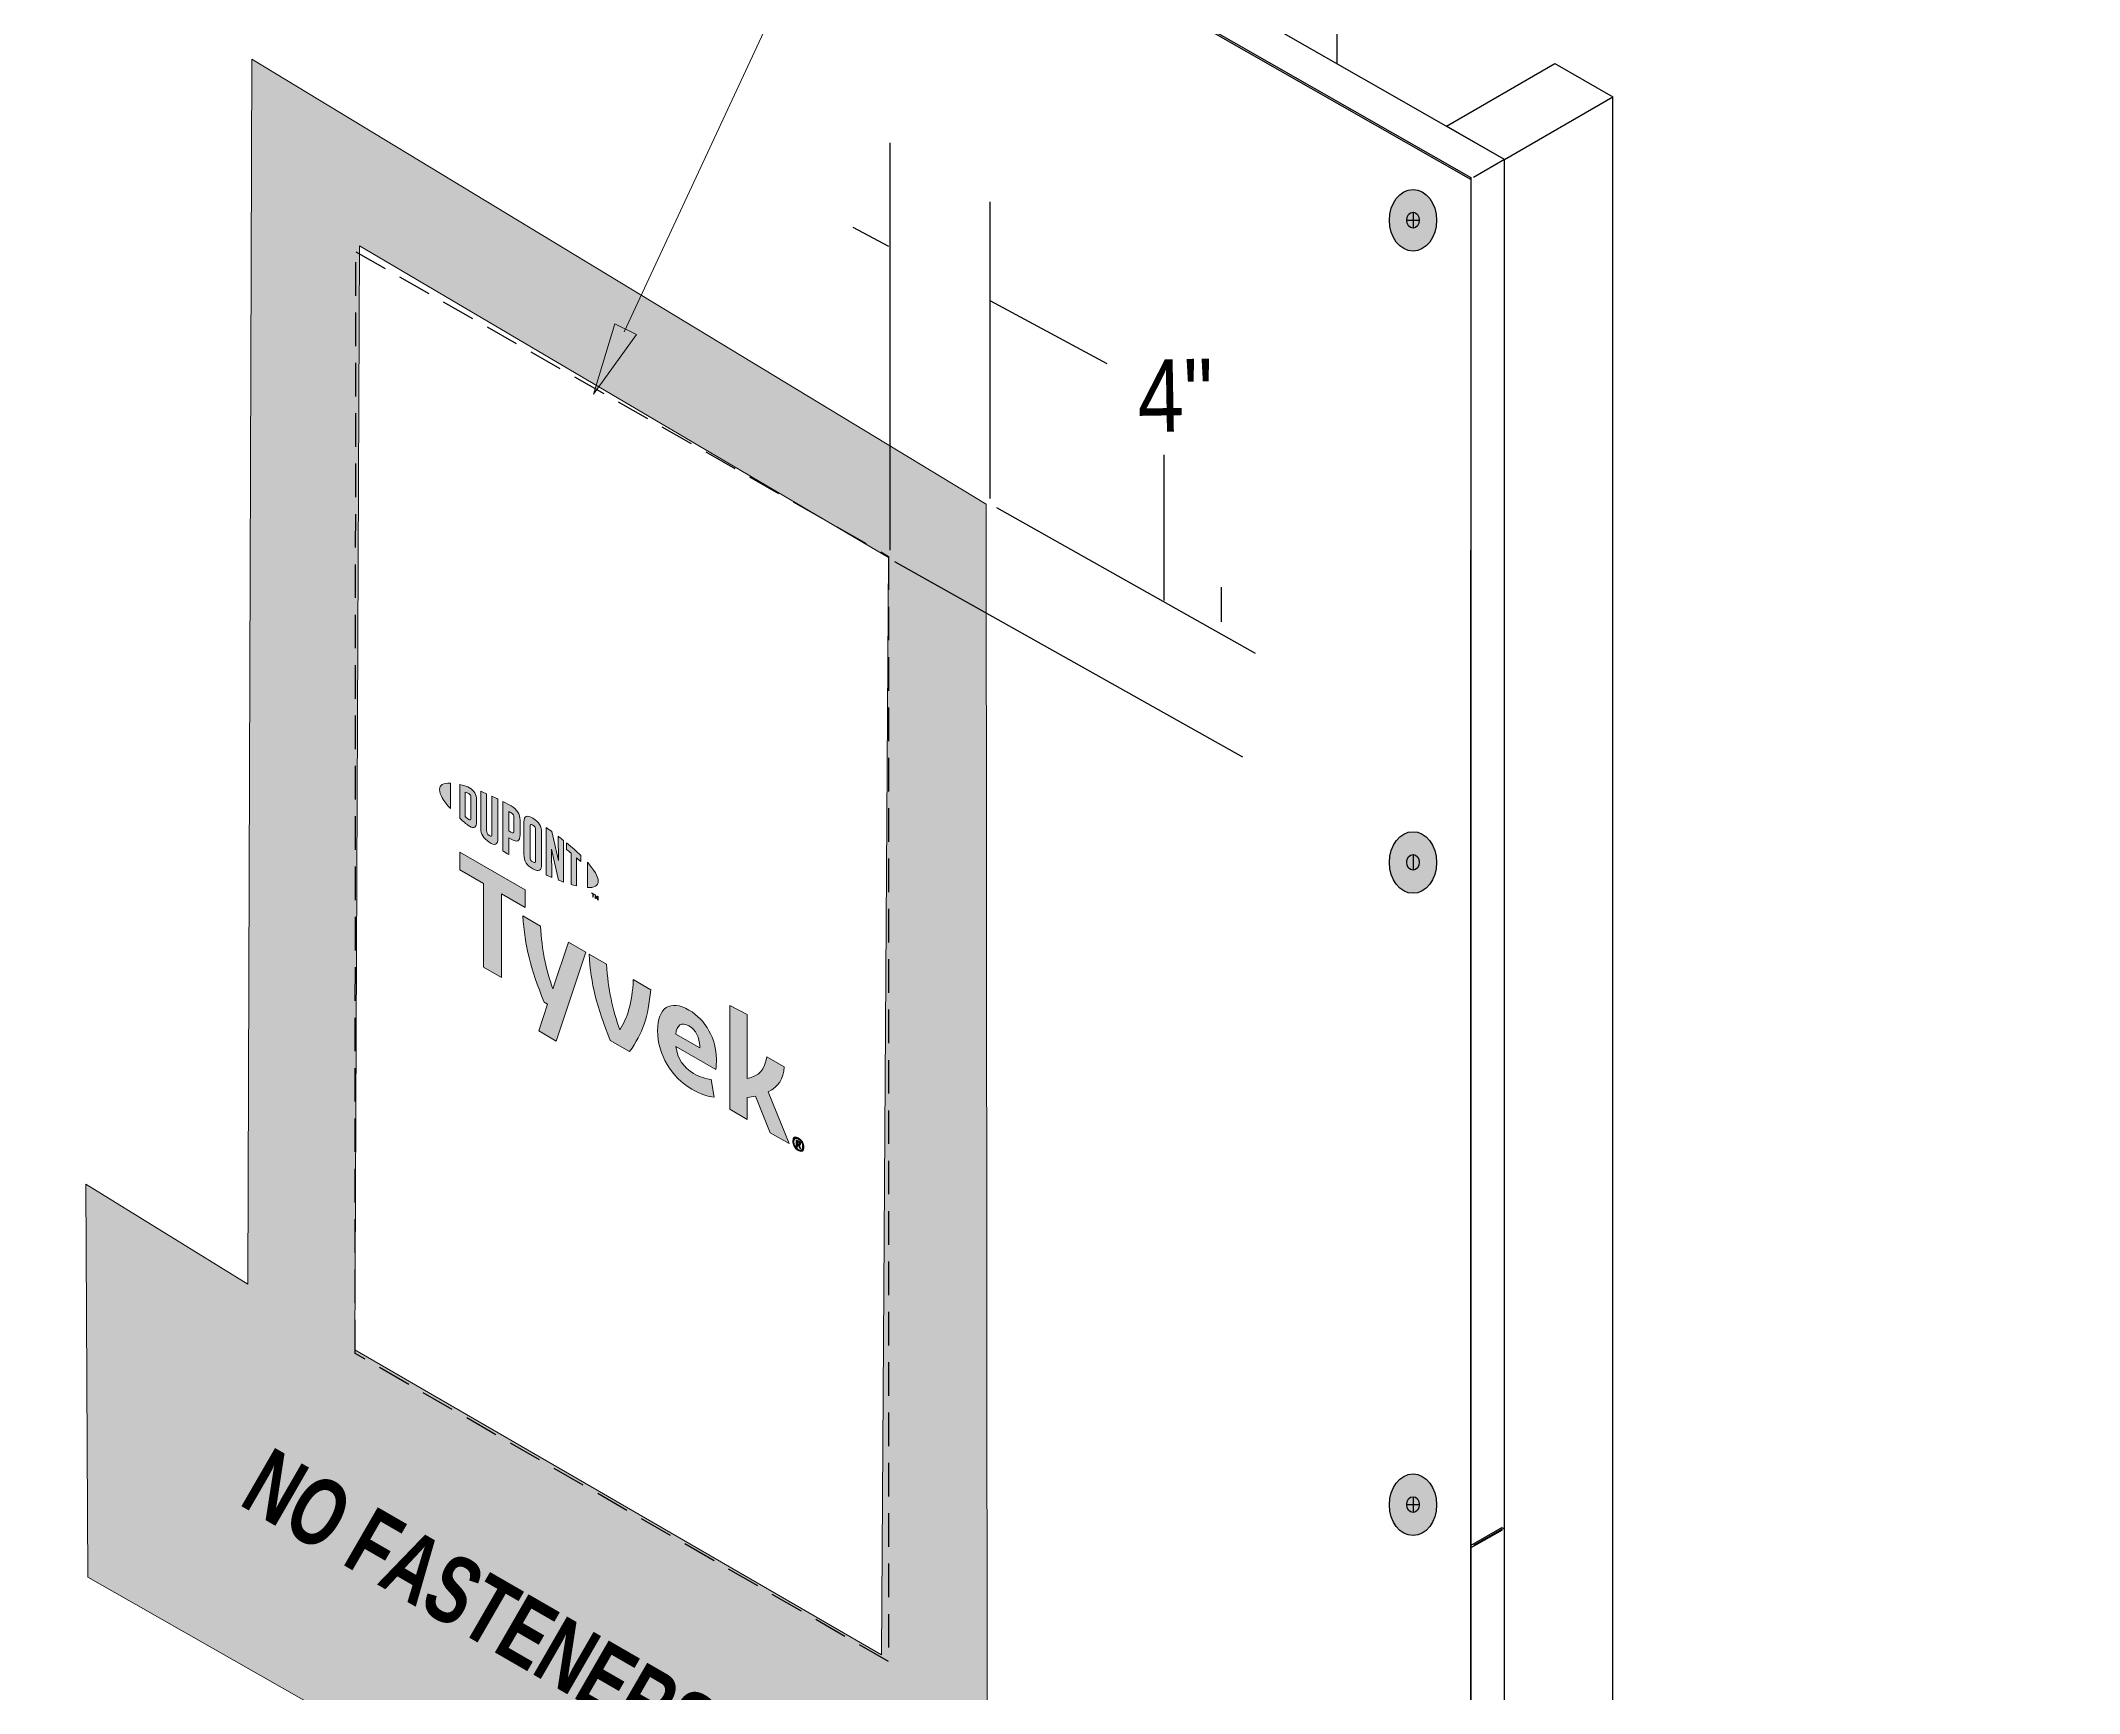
# Model space of a CAD drawing. Extents: x -1140 to 5605, y -816 to 2382.
# Drawn here: x 3065.5 to 3381.6, y 57.2 to 313.5 of the extents above; entities that cross this region are included whole.
import ezdxf

# ---------------------------------------------------------------- set-up
doc = ezdxf.new("R2010")
doc.units = 0
doc.header["$MEASUREMENT"] = 0
for name, pattern in [('AI-Linetype-29', [86.381111, 43.190556, -8.638111, 8.638111, -8.638111, 8.638111, -8.638111]), ('AI-Linetype-30', [86.381111, 43.190556, -8.638111, 8.638111, -8.638111, 8.638111, -8.638111]), ('AI-Linetype-31', [86.381111, 43.190556, -8.638111, 8.638111, -8.638111, 8.638111, -8.638111]), ('AI-Linetype-62', [7.8125, 5.208333, -2.604167])]:
    doc.linetypes.add(name, pattern=pattern)
for name, color, linetype, lineweight in [('.ATI-TEXT', 7, 'Continuous', 0), ('G-ANNO-TTLB', 7, 'Continuous', 0), ('TYVEK', 7, 'Continuous', 0), ('wall scratch', 7, 'Continuous', 0), ('X-REF - TRACED', 7, 'Continuous', 0)]:
    doc.layers.add(name, color=color, linetype=linetype, lineweight=lineweight)

# ---------------------------------------------------------------- blocks, each defined once
blk = doc.blocks.new('Block_299')
at = {"layer": 'TYVEK', "color": 18, "lineweight": 25, "true_color": 0x000000}
for points in [[(3178.76, 115.53)], [(3178.76, -55.91)]]:
    blk.add_lwpolyline(points, dxfattribs=at)
blk = doc.blocks.new('Block_316')
at = {"layer": 'TYVEK', "true_color": 0x003b71, "transparency": 33554687}
h = blk.add_hatch(color=156, dxfattribs=at)
h.dxf.hatch_style = 2
edge = h.paths.add_edge_path()
edge.add_ellipse((3278.31, 285.69), major_axis=(0, 4.78), ratio=0.766948, start_angle=0, end_angle=360)
at = {"layer": 'TYVEK', "color": 18, "lineweight": 25, "true_color": 0x000000}
for p, q in [((3277.34, 285.71), (3279.29, 285.71)), ((3278.31, 286.95), (3278.31, 284.48))]:
    blk.add_line(p, q, dxfattribs=at)
for centre, major_axis, ratio in [((3278.31, 285.69), (0, 4.78), 0.766948), ((3278.31, 285.71), (0, 1.23), 0.788846)]:
    blk.add_ellipse(centre, major_axis=major_axis, ratio=ratio, dxfattribs=at)
blk = doc.blocks.new('Block_318')
at = {"layer": 'TYVEK', "true_color": 0x003b71, "transparency": 33554687}
h = blk.add_hatch(color=156, dxfattribs=at)
h.dxf.hatch_style = 2
edge = h.paths.add_edge_path()
edge.add_ellipse((3278.31, 86.43), major_axis=(0, 4.78), ratio=0.766948, start_angle=0, end_angle=360)
at = {"layer": 'TYVEK', "color": 18, "lineweight": 25, "true_color": 0x000000}
for p, q in [((3277.34, 86.46), (3279.29, 86.46)), ((3278.31, 87.69), (3278.31, 85.22))]:
    blk.add_line(p, q, dxfattribs=at)
blk.add_lwpolyline([(3277.8, 90.85)], dxfattribs=at)
for centre, major_axis, ratio in [((3278.31, 86.43), (0, 4.78), 0.766948), ((3278.31, 86.46), (0, 1.23), 0.788846)]:
    blk.add_ellipse(centre, major_axis=major_axis, ratio=ratio, dxfattribs=at)
blk = doc.blocks.new('Block_319')
at = {"layer": 'TYVEK', "true_color": 0x003b71, "transparency": 33554687}
h = blk.add_hatch(color=156, dxfattribs=at)
h.dxf.hatch_style = 2
edge = h.paths.add_edge_path()
edge.add_ellipse((3278.31, 186.06), major_axis=(0, 4.78), ratio=0.766948, start_angle=0, end_angle=360)
at = {"layer": 'TYVEK', "color": 18, "lineweight": 25, "true_color": 0x000000}
blk.add_line((3278.31, 187.32), (3278.31, 184.85), dxfattribs=at)
for centre, major_axis, ratio in [((3278.31, 186.06), (0, 4.78), 0.766948), ((3278.31, 186.09), (0, 1.23), 0.788846)]:
    blk.add_ellipse(centre, major_axis=major_axis, ratio=ratio, dxfattribs=at)
blk = doc.blocks.new('Block_498')
at = {"layer": '.ATI-TEXT', "true_color": 0x000000, "transparency": 33554687}
h = blk.add_hatch(color=18, dxfattribs=at)
h.dxf.hatch_style = 2
h.paths.add_polyline_path([(3157.91, 267.97), (3151.24, 258.72), (3154.54, 269.63)])
at = {"layer": '.ATI-TEXT', "color": 18, "lineweight": 0, "true_color": 0x000000}
for p, q in [((3156.02, 268.36), (3218.72, 403.32)), ((3218.72, 403.32), (3249.69, 403.32))]:
    blk.add_line(p, q, dxfattribs=at)
at = {"layer": '.ATI-TEXT'}
blk.add_lwpolyline([(3157.91, 267.97), (3151.24, 258.72), (3154.54, 269.63), (3154.54, 269.63)], close=True, dxfattribs=at)
at = {"layer": '.ATI-TEXT', "insert": (3259.95, 397.59), "char_height": 0.2, "attachment_point": 7}
blk.add_mtext('\\C18;\\c0;\\FArial Narrow|b0|i0|c1;\\H11.249999;\\W1.000000;WINDOW OUTLINE', dxfattribs=at)
blk = doc.blocks.new('Block_595')
at = {"layer": 'X-REF - TRACED', "true_color": 0x848484, "transparency": 33554687}
h = blk.add_hatch(color=252, dxfattribs=at)
h.dxf.hatch_style = 2
edge = h.paths.add_edge_path()
edge.add_spline(control_points=[(3127.37, 197.37), (3127.37, 196.65), (3127.98, 195.62), (3129.05, 194.43), (3129.05, 194.43), (3129.05, 198.37), (3129.05, 198.37), (3127.98, 198.41), (3127.37, 198.09), (3127.37, 197.37)], knot_values=[0, 0, 0, 0, 1, 1, 1, 2, 2, 2, 3, 3, 3, 3], degree=3, periodic=0)
h = blk.add_hatch(color=252, dxfattribs=at)
h.dxf.hatch_style = 2
edge = h.paths.add_edge_path()
edge.add_spline(control_points=[(3132.25, 192.94), (3132.25, 192.64), (3132.1, 192.63), (3131.91, 192.74), (3131.76, 192.83), (3131.53, 193.02), (3131.34, 193.18), (3131.34, 193.18), (3131.34, 196.95), (3131.34, 196.95), (3131.53, 196.9), (3131.76, 196.83), (3131.91, 196.75), (3132.1, 196.64), (3132.25, 196.45), (3132.25, 196.14), (3132.25, 196.14), (3132.25, 192.94), (3132.25, 192.94)], knot_values=[0, 0, 0, 0, 1, 1, 1, 2, 2, 2, 3, 3, 3, 4, 4, 4, 5, 5, 5, 6, 6, 6, 6], degree=3, periodic=0)
edge = h.paths.add_edge_path()
edge.add_spline(control_points=[(3132.03, 197.66), (3131.73, 197.83), (3131.3, 197.98), (3130.52, 198.15), (3130.52, 198.15), (3130.52, 192.93), (3130.52, 192.93), (3131.21, 192.3), (3131.73, 191.86), (3132.03, 191.68), (3132.72, 191.29), (3133.1, 191.55), (3133.1, 192.32), (3133.1, 192.32), (3133.1, 195.79), (3133.1, 195.79), (3133.1, 196.56), (3132.72, 197.26), (3132.03, 197.66)], knot_values=[0, 0, 0, 0, 1, 1, 1, 2, 2, 2, 3, 3, 3, 4, 4, 4, 5, 5, 5, 6, 6, 6, 6], degree=3, periodic=0)
h = blk.add_hatch(color=252, dxfattribs=at)
h.dxf.hatch_style = 2
edge = h.paths.add_edge_path()
edge.add_spline(control_points=[(3135.5, 190.46), (3135.5, 190.16), (3135.41, 190.02), (3135.08, 190.25), (3134.75, 190.48), (3134.67, 190.69), (3134.67, 191.05), (3134.67, 191.05), (3134.67, 196.74), (3134.67, 196.74), (3134.45, 196.83), (3133.97, 197.03), (3133.77, 197.12), (3133.77, 197.12), (3133.77, 191.37), (3133.77, 191.37), (3133.77, 190.45), (3134.16, 189.87), (3135.08, 189.21), (3135.92, 188.62), (3136.43, 188.81), (3136.43, 189.83), (3136.43, 189.83), (3136.43, 195.9), (3136.43, 195.9), (3136.26, 195.99), (3135.68, 196.27), (3135.5, 196.35), (3135.5, 196.35), (3135.5, 190.46), (3135.5, 190.46)], knot_values=[0, 0, 0, 0, 1, 1, 1, 2, 2, 2, 3, 3, 3, 4, 4, 4, 5, 5, 5, 6, 6, 6, 7, 7, 7, 8, 8, 8, 9, 9, 9, 10, 10, 10, 10], degree=3, periodic=0)
h = blk.add_hatch(color=252, dxfattribs=at)
h.dxf.hatch_style = 2
edge = h.paths.add_edge_path()
edge.add_spline(control_points=[(3138.92, 190.98), (3138.92, 190.65), (3138.81, 190.54), (3138.43, 190.76), (3138.43, 190.76), (3138.1, 190.95), (3138.1, 190.95), (3138.1, 190.95), (3138.1, 193.97), (3138.1, 193.97), (3138.25, 193.9), (3138.33, 193.85), (3138.42, 193.8), (3138.83, 193.56), (3138.92, 193.34), (3138.92, 193), (3138.92, 193), (3138.92, 190.98), (3138.92, 190.98)], knot_values=[0, 0, 0, 0, 1, 1, 1, 2, 2, 2, 3, 3, 3, 4, 4, 4, 5, 5, 5, 6, 6, 6, 6], degree=3, periodic=0)
edge = h.paths.add_edge_path()
edge.add_spline(control_points=[(3138.47, 194.84), (3138.31, 194.93), (3137.71, 195.25), (3137.17, 195.53), (3137.17, 195.53), (3137.17, 187.88), (3137.17, 187.88), (3137.35, 187.76), (3137.84, 187.45), (3138.1, 187.29), (3138.1, 187.29), (3138.1, 189.89), (3138.1, 189.89), (3138.1, 189.89), (3138.47, 189.68), (3138.47, 189.68), (3139.45, 189.11), (3139.86, 189.38), (3139.86, 190.35), (3139.86, 190.35), (3139.86, 192.61), (3139.86, 192.61), (3139.86, 193.56), (3139.4, 194.3), (3138.47, 194.84)], knot_values=[0, 0, 0, 0, 1, 1, 1, 2, 2, 2, 3, 3, 3, 4, 4, 4, 5, 5, 5, 6, 6, 6, 7, 7, 7, 8, 8, 8, 8], degree=3, periodic=0)
h = blk.add_hatch(color=252, dxfattribs=at)
h.dxf.hatch_style = 2
edge = h.paths.add_edge_path()
edge.add_spline(control_points=[(3142.27, 186.37), (3142.27, 186.07), (3142.18, 185.97), (3141.85, 186.15), (3141.5, 186.33), (3141.41, 186.55), (3141.41, 186.87), (3141.41, 186.87), (3141.41, 191.64), (3141.41, 191.64), (3141.41, 191.95), (3141.5, 192.07), (3141.85, 191.86), (3142.18, 191.66), (3142.27, 191.45), (3142.27, 191.15), (3142.27, 191.15), (3142.27, 186.37), (3142.27, 186.37)], knot_values=[0, 0, 0, 0, 1, 1, 1, 2, 2, 2, 3, 3, 3, 4, 4, 4, 5, 5, 5, 6, 6, 6, 6], degree=3, periodic=0)
edge = h.paths.add_edge_path()
edge.add_spline(control_points=[(3141.85, 192.93), (3140.98, 193.48), (3140.46, 193.34), (3140.46, 192.34), (3140.46, 192.34), (3140.46, 187.33), (3140.46, 187.33), (3140.46, 186.26), (3140.93, 185.56), (3141.85, 185.07), (3142.74, 184.6), (3143.21, 184.72), (3143.21, 185.85), (3143.21, 185.85), (3143.21, 190.63), (3143.21, 190.63), (3143.21, 191.71), (3142.79, 192.34), (3141.85, 192.93)], knot_values=[0, 0, 0, 0, 1, 1, 1, 2, 2, 2, 3, 3, 3, 4, 4, 4, 5, 5, 5, 6, 6, 6, 6], degree=3, periodic=0)
h = blk.add_hatch(color=252, dxfattribs=at)
h.dxf.hatch_style = 2
edge = h.paths.add_edge_path()
edge.add_spline(control_points=[(3145.82, 186.38), (3145.82, 186.38), (3144.78, 190.87), (3144.78, 190.87), (3144.49, 191.08), (3144.15, 191.32), (3143.89, 191.5), (3143.89, 191.5), (3143.89, 184.15), (3143.89, 184.15), (3144.07, 184.07), (3144.55, 183.85), (3144.79, 183.75), (3144.79, 183.75), (3144.72, 188.12), (3144.72, 188.12), (3144.72, 188.12), (3145.82, 183.33), (3145.82, 183.33), (3146.05, 183.23), (3146.39, 183.1), (3146.62, 183.02), (3146.62, 183.02), (3146.62, 189.48), (3146.62, 189.48), (3146.38, 189.66), (3145.96, 189.99), (3145.75, 190.15), (3145.75, 190.15), (3145.82, 186.38), (3145.82, 186.38)], knot_values=[0, 0, 0, 0, 1, 1, 1, 2, 2, 2, 3, 3, 3, 4, 4, 4, 5, 5, 5, 6, 6, 6, 7, 7, 7, 8, 8, 8, 9, 9, 9, 10, 10, 10, 10], degree=3, periodic=0)
h = blk.add_hatch(color=252, dxfattribs=at)
h.dxf.hatch_style = 2
edge = h.paths.add_edge_path()
edge.add_spline(control_points=[(3147.08, 188.08), (3147.31, 187.9), (3147.54, 187.71), (3147.77, 187.53), (3147.77, 187.53), (3147.77, 182.65), (3147.77, 182.65), (3147.97, 182.58), (3148.35, 182.48), (3148.61, 182.42), (3148.61, 182.42), (3148.61, 186.81), (3148.61, 186.81), (3148.85, 186.6), (3149.08, 186.39), (3149.29, 186.2), (3149.29, 186.2), (3149.29, 187.15), (3149.29, 187.15), (3148.63, 187.79), (3147.91, 188.42), (3147.08, 189.1), (3147.08, 189.1), (3147.08, 188.08), (3147.08, 188.08)], knot_values=[0, 0, 0, 0, 1, 1, 1, 2, 2, 2, 3, 3, 3, 4, 4, 4, 5, 5, 5, 6, 6, 6, 7, 7, 7, 8, 8, 8, 8], degree=3, periodic=0)
h = blk.add_hatch(color=252, dxfattribs=at)
h.dxf.hatch_style = 2
edge = h.paths.add_edge_path()
edge.add_spline(control_points=[(3151.98, 183.17), (3151.98, 182.44), (3151.36, 182.12), (3150.3, 182.16), (3150.3, 182.16), (3150.3, 186.1), (3150.3, 186.1), (3151.36, 184.91), (3151.98, 183.88), (3151.98, 183.17)], knot_values=[0, 0, 0, 0, 1, 1, 1, 2, 2, 2, 3, 3, 3, 3], degree=3, periodic=0)
h = blk.add_hatch(color=252, dxfattribs=at)
h.dxf.hatch_style = 2
edge = h.paths.add_edge_path()
edge.add_spline(control_points=[(3151.48, 181.08), (3151.48, 181.08), (3151.58, 181.02), (3151.58, 181.02), (3151.58, 181.02), (3151.73, 180.67), (3151.73, 180.67), (3151.73, 180.67), (3151.88, 180.85), (3151.88, 180.85), (3151.88, 180.85), (3151.98, 180.79), (3151.98, 180.79), (3151.98, 180.79), (3151.98, 180.23), (3151.98, 180.23), (3151.98, 180.23), (3151.88, 180.28), (3151.88, 180.28), (3151.88, 180.28), (3151.88, 180.68), (3151.88, 180.68), (3151.88, 180.68), (3151.73, 180.5), (3151.73, 180.5), (3151.73, 180.5), (3151.72, 180.5), (3151.72, 180.5), (3151.72, 180.5), (3151.57, 180.86), (3151.57, 180.86), (3151.57, 180.86), (3151.57, 180.46), (3151.57, 180.46), (3151.57, 180.46), (3151.48, 180.51), (3151.48, 180.51), (3151.48, 180.51), (3151.48, 181.08), (3151.48, 181.08)], knot_values=[0, 0, 0, 0, 1, 1, 1, 2, 2, 2, 3, 3, 3, 4, 4, 4, 5, 5, 5, 6, 6, 6, 7, 7, 7, 8, 8, 8, 9, 9, 9, 10, 10, 10, 11, 11, 11, 12, 12, 12, 13, 13, 13, 13], degree=3, periodic=0)
edge = h.paths.add_edge_path()
edge.add_spline(control_points=[(3151.12, 181.19), (3151.12, 181.19), (3150.97, 181.27), (3150.97, 181.27), (3150.97, 181.27), (3150.97, 181.37), (3150.97, 181.37), (3150.97, 181.37), (3151.37, 181.14), (3151.37, 181.14), (3151.37, 181.14), (3151.37, 181.04), (3151.37, 181.04), (3151.37, 181.04), (3151.22, 181.13), (3151.22, 181.13), (3151.22, 181.13), (3151.22, 180.66), (3151.22, 180.66), (3151.22, 180.66), (3151.12, 180.72), (3151.12, 180.72), (3151.12, 180.72), (3151.12, 181.19), (3151.12, 181.19)], knot_values=[0, 0, 0, 0, 1, 1, 1, 2, 2, 2, 3, 3, 3, 4, 4, 4, 5, 5, 5, 6, 6, 6, 7, 7, 7, 8, 8, 8, 8], degree=3, periodic=0)
at = {"layer": 'X-REF - TRACED'}
for points, knots in [([(3127.37, 197.37), (3127.37, 196.65), (3127.98, 195.62), (3129.05, 194.43), (3129.05, 194.43), (3129.05, 198.37), (3129.05, 198.37), (3127.98, 198.41), (3127.37, 198.09), (3127.37, 197.37)], [0, 0, 0, 0, 1, 1, 1, 2, 2, 2, 3, 3, 3, 3]), ([(3132.03, 197.66), (3131.73, 197.83), (3131.3, 197.98), (3130.52, 198.15), (3130.52, 198.15), (3130.52, 192.93), (3130.52, 192.93), (3131.21, 192.3), (3131.73, 191.86), (3132.03, 191.68), (3132.72, 191.29), (3133.1, 191.55), (3133.1, 192.32), (3133.1, 192.32), (3133.1, 195.79), (3133.1, 195.79), (3133.1, 196.56), (3132.72, 197.26), (3132.03, 197.66)], [0, 0, 0, 0, 1, 1, 1, 2, 2, 2, 3, 3, 3, 4, 4, 4, 5, 5, 5, 6, 6, 6, 6]), ([(3132.25, 192.94), (3132.25, 192.64), (3132.1, 192.63), (3131.91, 192.74), (3131.76, 192.83), (3131.53, 193.02), (3131.34, 193.18), (3131.34, 193.18), (3131.34, 196.95), (3131.34, 196.95), (3131.53, 196.9), (3131.76, 196.83), (3131.91, 196.75), (3132.1, 196.64), (3132.25, 196.45), (3132.25, 196.14), (3132.25, 196.14), (3132.25, 192.94), (3132.25, 192.94)], [0, 0, 0, 0, 1, 1, 1, 2, 2, 2, 3, 3, 3, 4, 4, 4, 5, 5, 5, 6, 6, 6, 6]), ([(3135.5, 190.46), (3135.5, 190.16), (3135.41, 190.02), (3135.08, 190.25), (3134.75, 190.48), (3134.67, 190.69), (3134.67, 191.05), (3134.67, 191.05), (3134.67, 196.74), (3134.67, 196.74), (3134.45, 196.83), (3133.97, 197.03), (3133.77, 197.12), (3133.77, 197.12), (3133.77, 191.37), (3133.77, 191.37), (3133.77, 190.45), (3134.16, 189.87), (3135.08, 189.21), (3135.92, 188.62), (3136.43, 188.81), (3136.43, 189.83), (3136.43, 189.83), (3136.43, 195.9), (3136.43, 195.9), (3136.26, 195.99), (3135.68, 196.27), (3135.5, 196.35), (3135.5, 196.35), (3135.5, 190.46), (3135.5, 190.46)], [0, 0, 0, 0, 1, 1, 1, 2, 2, 2, 3, 3, 3, 4, 4, 4, 5, 5, 5, 6, 6, 6, 7, 7, 7, 8, 8, 8, 9, 9, 9, 10, 10, 10, 10]), ([(3138.47, 194.84), (3138.31, 194.93), (3137.71, 195.25), (3137.17, 195.53), (3137.17, 195.53), (3137.17, 187.88), (3137.17, 187.88), (3137.35, 187.76), (3137.84, 187.45), (3138.1, 187.29), (3138.1, 187.29), (3138.1, 189.89), (3138.1, 189.89), (3138.1, 189.89), (3138.47, 189.68), (3138.47, 189.68), (3139.45, 189.11), (3139.86, 189.38), (3139.86, 190.35), (3139.86, 190.35), (3139.86, 192.61), (3139.86, 192.61), (3139.86, 193.56), (3139.4, 194.3), (3138.47, 194.84)], [0, 0, 0, 0, 1, 1, 1, 2, 2, 2, 3, 3, 3, 4, 4, 4, 5, 5, 5, 6, 6, 6, 7, 7, 7, 8, 8, 8, 8]), ([(3138.92, 190.98), (3138.92, 190.65), (3138.81, 190.54), (3138.43, 190.76), (3138.43, 190.76), (3138.1, 190.95), (3138.1, 190.95), (3138.1, 190.95), (3138.1, 193.97), (3138.1, 193.97), (3138.25, 193.9), (3138.33, 193.85), (3138.42, 193.8), (3138.83, 193.56), (3138.92, 193.34), (3138.92, 193), (3138.92, 193), (3138.92, 190.98), (3138.92, 190.98)], [0, 0, 0, 0, 1, 1, 1, 2, 2, 2, 3, 3, 3, 4, 4, 4, 5, 5, 5, 6, 6, 6, 6]), ([(3141.85, 192.93), (3140.98, 193.48), (3140.46, 193.34), (3140.46, 192.34), (3140.46, 192.34), (3140.46, 187.33), (3140.46, 187.33), (3140.46, 186.26), (3140.93, 185.56), (3141.85, 185.07), (3142.74, 184.6), (3143.21, 184.72), (3143.21, 185.85), (3143.21, 185.85), (3143.21, 190.63), (3143.21, 190.63), (3143.21, 191.71), (3142.79, 192.34), (3141.85, 192.93)], [0, 0, 0, 0, 1, 1, 1, 2, 2, 2, 3, 3, 3, 4, 4, 4, 5, 5, 5, 6, 6, 6, 6]), ([(3142.27, 186.37), (3142.27, 186.07), (3142.18, 185.97), (3141.85, 186.15), (3141.5, 186.33), (3141.41, 186.55), (3141.41, 186.87), (3141.41, 186.87), (3141.41, 191.64), (3141.41, 191.64), (3141.41, 191.95), (3141.5, 192.07), (3141.85, 191.86), (3142.18, 191.66), (3142.27, 191.45), (3142.27, 191.15), (3142.27, 191.15), (3142.27, 186.37), (3142.27, 186.37)], [0, 0, 0, 0, 1, 1, 1, 2, 2, 2, 3, 3, 3, 4, 4, 4, 5, 5, 5, 6, 6, 6, 6]), ([(3145.82, 186.38), (3145.82, 186.38), (3144.78, 190.87), (3144.78, 190.87), (3144.49, 191.08), (3144.15, 191.32), (3143.89, 191.5), (3143.89, 191.5), (3143.89, 184.15), (3143.89, 184.15), (3144.07, 184.07), (3144.55, 183.85), (3144.79, 183.75), (3144.79, 183.75), (3144.72, 188.12), (3144.72, 188.12), (3144.72, 188.12), (3145.82, 183.33), (3145.82, 183.33), (3146.05, 183.23), (3146.39, 183.1), (3146.62, 183.02), (3146.62, 183.02), (3146.62, 189.48), (3146.62, 189.48), (3146.38, 189.66), (3145.96, 189.99), (3145.75, 190.15), (3145.75, 190.15), (3145.82, 186.38), (3145.82, 186.38)], [0, 0, 0, 0, 1, 1, 1, 2, 2, 2, 3, 3, 3, 4, 4, 4, 5, 5, 5, 6, 6, 6, 7, 7, 7, 8, 8, 8, 9, 9, 9, 10, 10, 10, 10]), ([(3147.08, 188.08), (3147.31, 187.9), (3147.54, 187.71), (3147.77, 187.53), (3147.77, 187.53), (3147.77, 182.65), (3147.77, 182.65), (3147.97, 182.58), (3148.35, 182.48), (3148.61, 182.42), (3148.61, 182.42), (3148.61, 186.81), (3148.61, 186.81), (3148.85, 186.6), (3149.08, 186.39), (3149.29, 186.2), (3149.29, 186.2), (3149.29, 187.15), (3149.29, 187.15), (3148.63, 187.79), (3147.91, 188.42), (3147.08, 189.1), (3147.08, 189.1), (3147.08, 188.08), (3147.08, 188.08)], [0, 0, 0, 0, 1, 1, 1, 2, 2, 2, 3, 3, 3, 4, 4, 4, 5, 5, 5, 6, 6, 6, 7, 7, 7, 8, 8, 8, 8]), ([(3151.98, 183.17), (3151.98, 182.44), (3151.36, 182.12), (3150.3, 182.16), (3150.3, 182.16), (3150.3, 186.1), (3150.3, 186.1), (3151.36, 184.91), (3151.98, 183.88), (3151.98, 183.17)], [0, 0, 0, 0, 1, 1, 1, 2, 2, 2, 3, 3, 3, 3]), ([(3151.12, 181.19), (3151.12, 181.19), (3150.97, 181.27), (3150.97, 181.27), (3150.97, 181.27), (3150.97, 181.37), (3150.97, 181.37), (3150.97, 181.37), (3151.37, 181.14), (3151.37, 181.14), (3151.37, 181.14), (3151.37, 181.04), (3151.37, 181.04), (3151.37, 181.04), (3151.22, 181.13), (3151.22, 181.13), (3151.22, 181.13), (3151.22, 180.66), (3151.22, 180.66), (3151.22, 180.66), (3151.12, 180.72), (3151.12, 180.72), (3151.12, 180.72), (3151.12, 181.19), (3151.12, 181.19)], [0, 0, 0, 0, 1, 1, 1, 2, 2, 2, 3, 3, 3, 4, 4, 4, 5, 5, 5, 6, 6, 6, 7, 7, 7, 8, 8, 8, 8]), ([(3151.48, 181.08), (3151.48, 181.08), (3151.58, 181.02), (3151.58, 181.02), (3151.58, 181.02), (3151.73, 180.67), (3151.73, 180.67), (3151.73, 180.67), (3151.88, 180.85), (3151.88, 180.85), (3151.88, 180.85), (3151.98, 180.79), (3151.98, 180.79), (3151.98, 180.79), (3151.98, 180.23), (3151.98, 180.23), (3151.98, 180.23), (3151.88, 180.28), (3151.88, 180.28), (3151.88, 180.28), (3151.88, 180.68), (3151.88, 180.68), (3151.88, 180.68), (3151.73, 180.5), (3151.73, 180.5), (3151.73, 180.5), (3151.72, 180.5), (3151.72, 180.5), (3151.72, 180.5), (3151.57, 180.86), (3151.57, 180.86), (3151.57, 180.86), (3151.57, 180.46), (3151.57, 180.46), (3151.57, 180.46), (3151.48, 180.51), (3151.48, 180.51), (3151.48, 180.51), (3151.48, 181.08), (3151.48, 181.08)], [0, 0, 0, 0, 1, 1, 1, 2, 2, 2, 3, 3, 3, 4, 4, 4, 5, 5, 5, 6, 6, 6, 7, 7, 7, 8, 8, 8, 9, 9, 9, 10, 10, 10, 11, 11, 11, 12, 12, 12, 13, 13, 13, 13])]:
    blk.add_open_spline(points, degree=3, knots=knots, dxfattribs=at)
blk = doc.blocks.new('Block_599')
at = {"layer": 'X-REF - TRACED', "true_color": 0x848484, "transparency": 33554687}
h = blk.add_hatch(color=252, dxfattribs=at)
h.dxf.hatch_style = 2
h.paths.add_polyline_path([(3140.63, 181.84), (3130.52, 187.67), (3130.52, 184.93), (3134.17, 182.82), (3134.17, 169.83), (3136.98, 168.21), (3136.98, 181.2), (3140.63, 179.1)])
h = blk.add_hatch(color=252, dxfattribs=at)
h.dxf.hatch_style = 2
edge = h.paths.add_edge_path()
edge.add_spline(control_points=[(3157.42, 167.9), (3157.24, 164.15), (3156.49, 161.97), (3155.34, 160.1), (3154.22, 163.29), (3153.49, 166.32), (3153.28, 170.28), (3153.28, 170.28), (3150.55, 171.86), (3150.55, 171.86), (3150.85, 167.17), (3151.73, 163.76), (3153.85, 158.47), (3153.85, 158.47), (3156.85, 156.73), (3156.85, 156.73), (3158.89, 159.63), (3159.73, 162.04), (3160.12, 166.33), (3160.12, 166.33), (3157.42, 167.9), (3157.42, 167.9)], knot_values=[0, 0, 0, 0, 1, 1, 1, 2, 2, 2, 3, 3, 3, 4, 4, 4, 5, 5, 5, 6, 6, 6, 7, 7, 7, 7], degree=3, periodic=0)
h = blk.add_hatch(color=252, dxfattribs=at)
h.dxf.hatch_style = 2
edge = h.paths.add_edge_path()
edge.add_spline(control_points=[(3163.99, 159.45), (3163.99, 159.45), (3167.71, 157.3), (3167.71, 157.3), (3167.71, 157.3), (3167.71, 157.57), (3167.71, 157.57), (3167.71, 158.83), (3167.12, 160.09), (3166.05, 160.71), (3164.91, 161.37), (3164.16, 160.87), (3163.99, 159.45)], knot_values=[0, 0, 0, 0, 1, 1, 1, 2, 2, 2, 3, 3, 3, 4, 4, 4, 4], degree=3, periodic=0)
edge = h.paths.add_edge_path()
edge.add_spline(control_points=[(3169.93, 149.68), (3169.07, 149.72), (3167.79, 150.15), (3166.5, 150.89), (3163.34, 152.72), (3161.18, 156.26), (3161.18, 159.99), (3161.18, 163.56), (3163.16, 164.85), (3166.05, 163.18), (3168.62, 161.7), (3170.3, 158.63), (3170.3, 155.62), (3170.3, 154.95), (3170.26, 154.39), (3170.22, 153.96), (3170.22, 153.96), (3164.03, 157.54), (3164.03, 157.54), (3164.28, 155.59), (3165.2, 154.25), (3166.77, 153.34), (3167.73, 152.79), (3168.65, 152.5), (3169.5, 152.42), (3169.5, 152.42), (3169.93, 149.68), (3169.93, 149.68)], knot_values=[0, 0, 0, 0, 1, 1, 1, 2, 2, 2, 3, 3, 3, 4, 4, 4, 5, 5, 5, 6, 6, 6, 7, 7, 7, 8, 8, 8, 9, 9, 9, 9], degree=3, periodic=0)
h = blk.add_hatch(color=252, dxfattribs=at)
h.dxf.hatch_style = 2
edge = h.paths.add_edge_path()
edge.add_spline(control_points=[(3178.32, 150.47), (3178.32, 150.47), (3181.58, 142.46), (3181.58, 142.46), (3181.58, 142.46), (3178.64, 144.15), (3178.64, 144.15), (3178.64, 144.15), (3176.38, 149.84), (3176.38, 149.84), (3175.97, 149.74), (3175.54, 149.65), (3175.07, 149.59), (3175.07, 149.59), (3175.07, 146.21), (3175.07, 146.21), (3175.07, 146.21), (3172.36, 147.78), (3172.36, 147.78), (3172.36, 147.78), (3172.36, 163.9), (3172.36, 163.9), (3172.36, 163.9), (3175.07, 162.49), (3175.07, 162.49), (3175.07, 162.49), (3175.07, 152.58), (3175.07, 152.58), (3176.91, 152.88), (3177.81, 153.94), (3178.13, 155.94), (3178.13, 155.94), (3180.81, 154.39), (3180.81, 154.39), (3180.76, 152.49), (3179.89, 151.25), (3178.32, 150.47)], knot_values=[0, 0, 0, 0, 1, 1, 1, 2, 2, 2, 3, 3, 3, 4, 4, 4, 5, 5, 5, 6, 6, 6, 7, 7, 7, 8, 8, 8, 9, 9, 9, 10, 10, 10, 11, 11, 11, 12, 12, 12, 12], degree=3, periodic=0)
at = {"layer": 'X-REF - TRACED'}
blk.add_lwpolyline([(3140.63, 181.84), (3130.52, 187.67), (3130.52, 184.93), (3134.17, 182.82), (3134.17, 169.83), (3136.98, 168.21), (3136.98, 181.2), (3140.63, 179.1)], close=True, dxfattribs=at)
for points, knots in [([(3157.42, 167.9), (3157.24, 164.15), (3156.49, 161.97), (3155.34, 160.1), (3154.22, 163.29), (3153.49, 166.32), (3153.28, 170.28), (3153.28, 170.28), (3150.55, 171.86), (3150.55, 171.86), (3150.85, 167.17), (3151.73, 163.76), (3153.85, 158.47), (3153.85, 158.47), (3156.85, 156.73), (3156.85, 156.73), (3158.89, 159.63), (3159.73, 162.04), (3160.12, 166.33), (3160.12, 166.33), (3157.42, 167.9), (3157.42, 167.9)], [0, 0, 0, 0, 1, 1, 1, 2, 2, 2, 3, 3, 3, 4, 4, 4, 5, 5, 5, 6, 6, 6, 7, 7, 7, 7]), ([(3169.93, 149.68), (3169.07, 149.72), (3167.79, 150.15), (3166.5, 150.89), (3163.34, 152.72), (3161.18, 156.26), (3161.18, 159.99), (3161.18, 163.56), (3163.16, 164.85), (3166.05, 163.18), (3168.62, 161.7), (3170.3, 158.63), (3170.3, 155.62), (3170.3, 154.95), (3170.26, 154.39), (3170.22, 153.96), (3170.22, 153.96), (3164.03, 157.54), (3164.03, 157.54), (3164.28, 155.59), (3165.2, 154.25), (3166.77, 153.34), (3167.73, 152.79), (3168.65, 152.5), (3169.5, 152.42), (3169.5, 152.42), (3169.93, 149.68), (3169.93, 149.68)], [0, 0, 0, 0, 1, 1, 1, 2, 2, 2, 3, 3, 3, 4, 4, 4, 5, 5, 5, 6, 6, 6, 7, 7, 7, 8, 8, 8, 9, 9, 9, 9]), ([(3163.99, 159.45), (3163.99, 159.45), (3167.71, 157.3), (3167.71, 157.3), (3167.71, 157.3), (3167.71, 157.57), (3167.71, 157.57), (3167.71, 158.83), (3167.12, 160.09), (3166.05, 160.71), (3164.91, 161.37), (3164.16, 160.87), (3163.99, 159.45)], [0, 0, 0, 0, 1, 1, 1, 2, 2, 2, 3, 3, 3, 4, 4, 4, 4]), ([(3178.32, 150.47), (3178.32, 150.47), (3181.58, 142.46), (3181.58, 142.46), (3181.58, 142.46), (3178.64, 144.15), (3178.64, 144.15), (3178.64, 144.15), (3176.38, 149.84), (3176.38, 149.84), (3175.97, 149.74), (3175.54, 149.65), (3175.07, 149.59), (3175.07, 149.59), (3175.07, 146.21), (3175.07, 146.21), (3175.07, 146.21), (3172.36, 147.78), (3172.36, 147.78), (3172.36, 147.78), (3172.36, 163.9), (3172.36, 163.9), (3172.36, 163.9), (3175.07, 162.49), (3175.07, 162.49), (3175.07, 162.49), (3175.07, 152.58), (3175.07, 152.58), (3176.91, 152.88), (3177.81, 153.94), (3178.13, 155.94), (3178.13, 155.94), (3180.81, 154.39), (3180.81, 154.39), (3180.76, 152.49), (3179.89, 151.25), (3178.32, 150.47)], [0, 0, 0, 0, 1, 1, 1, 2, 2, 2, 3, 3, 3, 4, 4, 4, 5, 5, 5, 6, 6, 6, 7, 7, 7, 8, 8, 8, 9, 9, 9, 10, 10, 10, 11, 11, 11, 12, 12, 12, 12])]:
    blk.add_open_spline(points, degree=3, knots=knots, dxfattribs=at)
blk = doc.blocks.new('Block_598')
at = {"layer": 'X-REF - TRACED', "true_color": 0x848484, "transparency": 33554687}
h = blk.add_hatch(color=252, dxfattribs=at)
h.dxf.hatch_style = 2
edge = h.paths.add_edge_path()
edge.add_spline(control_points=[(3147.36, 173.7), (3147.36, 173.7), (3144.94, 166.45), (3144.94, 166.45), (3143.9, 169.48), (3143.23, 172.41), (3143.02, 176.2), (3143.02, 176.2), (3140.3, 177.78), (3140.3, 177.78), (3140.59, 173.09), (3141.47, 169.68), (3143.59, 164.39), (3143.59, 164.39), (3144.14, 164.07), (3144.14, 164.07), (3144.14, 164.07), (3142.75, 159.93), (3142.75, 159.93), (3142.75, 159.93), (3145.46, 158.37), (3145.46, 158.37), (3145.46, 158.37), (3150.07, 172.14), (3150.07, 172.14), (3150.07, 172.14), (3147.36, 173.7), (3147.36, 173.7)], knot_values=[0, 0, 0, 0, 1, 1, 1, 2, 2, 2, 3, 3, 3, 4, 4, 4, 5, 5, 5, 6, 6, 6, 7, 7, 7, 8, 8, 8, 9, 9, 9, 9], degree=3, periodic=0)
at = {"layer": 'X-REF - TRACED'}
blk.add_open_spline([(3147.36, 173.7), (3147.36, 173.7), (3144.94, 166.45), (3144.94, 166.45), (3143.9, 169.48), (3143.23, 172.41), (3143.02, 176.2), (3143.02, 176.2), (3140.3, 177.78), (3140.3, 177.78), (3140.59, 173.09), (3141.47, 169.68), (3143.59, 164.39), (3143.59, 164.39), (3144.14, 164.07), (3144.14, 164.07), (3144.14, 164.07), (3142.75, 159.93), (3142.75, 159.93), (3142.75, 159.93), (3145.46, 158.37), (3145.46, 158.37), (3145.46, 158.37), (3150.07, 172.14), (3150.07, 172.14), (3150.07, 172.14), (3147.36, 173.7), (3147.36, 173.7)], degree=3, knots=[0, 0, 0, 0, 1, 1, 1, 2, 2, 2, 3, 3, 3, 4, 4, 4, 5, 5, 5, 6, 6, 6, 7, 7, 7, 8, 8, 8, 9, 9, 9, 9], dxfattribs=at)
blk.add_blockref('Block_599', (0, 0), dxfattribs=at)
blk = doc.blocks.new('Block_600')
at = {"layer": 'X-REF - TRACED', "true_color": 0x848484, "transparency": 33554687}
h = blk.add_hatch(color=252, dxfattribs=at)
h.dxf.hatch_style = 2
edge = h.paths.add_edge_path()
edge.add_spline(control_points=[(3182.88, 142.77), (3182.88, 142.77), (3182.88, 142.47), (3182.88, 142.47), (3182.88, 142.47), (3182.99, 142.41), (3182.99, 142.41), (3183.1, 142.34), (3183.16, 142.34), (3183.16, 142.46), (3183.16, 142.57), (3183.1, 142.64), (3182.99, 142.7), (3182.99, 142.7), (3182.88, 142.77), (3182.88, 142.77)], knot_values=[0, 0, 0, 0, 1, 1, 1, 2, 2, 2, 3, 3, 3, 4, 4, 4, 5, 5, 5, 5], degree=3, periodic=0)
edge = h.paths.add_edge_path()
edge.add_spline(control_points=[(3182.69, 143.06), (3182.69, 143.06), (3182.99, 142.89), (3182.99, 142.89), (3183.23, 142.75), (3183.34, 142.56), (3183.34, 142.35), (3183.34, 142.21), (3183.28, 142.14), (3183.17, 142.15), (3183.23, 141.99), (3183.31, 141.82), (3183.4, 141.63), (3183.4, 141.63), (3183.18, 141.76), (3183.18, 141.76), (3183.09, 141.93), (3183.03, 142.08), (3182.98, 142.23), (3182.98, 142.23), (3182.88, 142.29), (3182.88, 142.29), (3182.88, 142.29), (3182.88, 141.93), (3182.88, 141.93), (3182.88, 141.93), (3182.69, 142.05), (3182.69, 142.05), (3182.69, 142.05), (3182.69, 143.06), (3182.69, 143.06)], knot_values=[0, 0, 0, 0, 1, 1, 1, 2, 2, 2, 3, 3, 3, 4, 4, 4, 5, 5, 5, 6, 6, 6, 7, 7, 7, 8, 8, 8, 9, 9, 9, 10, 10, 10, 10], degree=3, periodic=0)
edge = h.paths.add_edge_path()
edge.add_spline(control_points=[(3183, 143.14), (3182.57, 143.39), (3182.33, 143.25), (3182.33, 142.74), (3182.33, 142.23), (3182.57, 141.81), (3183, 141.56), (3183.43, 141.32), (3183.67, 141.46), (3183.67, 141.97), (3183.67, 142.47), (3183.43, 142.9), (3183, 143.14)], knot_values=[0, 0, 0, 0, 1, 1, 1, 2, 2, 2, 3, 3, 3, 4, 4, 4, 4], degree=3, periodic=0)
edge = h.paths.add_edge_path()
edge.add_spline(control_points=[(3183, 143.35), (3183.53, 143.04), (3183.87, 142.46), (3183.87, 141.85), (3183.87, 141.24), (3183.52, 141.06), (3183, 141.37), (3182.47, 141.67), (3182.13, 142.25), (3182.13, 142.86), (3182.13, 143.46), (3182.47, 143.65), (3183, 143.35)], knot_values=[0, 0, 0, 0, 1, 1, 1, 2, 2, 2, 3, 3, 3, 4, 4, 4, 4], degree=3, periodic=0)
at = {"layer": 'X-REF - TRACED'}
for points, knots in [([(3183, 143.35), (3183.53, 143.04), (3183.87, 142.46), (3183.87, 141.85), (3183.87, 141.24), (3183.52, 141.06), (3183, 141.37), (3182.47, 141.67), (3182.13, 142.25), (3182.13, 142.86), (3182.13, 143.46), (3182.47, 143.65), (3183, 143.35)], [0, 0, 0, 0, 1, 1, 1, 2, 2, 2, 3, 3, 3, 4, 4, 4, 4]), ([(3183, 143.14), (3182.57, 143.39), (3182.33, 143.25), (3182.33, 142.74), (3182.33, 142.23), (3182.57, 141.81), (3183, 141.56), (3183.43, 141.32), (3183.67, 141.46), (3183.67, 141.97), (3183.67, 142.47), (3183.43, 142.9), (3183, 143.14)], [0, 0, 0, 0, 1, 1, 1, 2, 2, 2, 3, 3, 3, 4, 4, 4, 4]), ([(3182.69, 143.06), (3182.69, 143.06), (3182.99, 142.89), (3182.99, 142.89), (3183.23, 142.75), (3183.34, 142.56), (3183.34, 142.35), (3183.34, 142.21), (3183.28, 142.14), (3183.17, 142.15), (3183.23, 141.99), (3183.31, 141.82), (3183.4, 141.63), (3183.4, 141.63), (3183.18, 141.76), (3183.18, 141.76), (3183.09, 141.93), (3183.03, 142.08), (3182.98, 142.23), (3182.98, 142.23), (3182.88, 142.29), (3182.88, 142.29), (3182.88, 142.29), (3182.88, 141.93), (3182.88, 141.93), (3182.88, 141.93), (3182.69, 142.05), (3182.69, 142.05), (3182.69, 142.05), (3182.69, 143.06), (3182.69, 143.06)], [0, 0, 0, 0, 1, 1, 1, 2, 2, 2, 3, 3, 3, 4, 4, 4, 5, 5, 5, 6, 6, 6, 7, 7, 7, 8, 8, 8, 9, 9, 9, 10, 10, 10, 10]), ([(3182.88, 142.77), (3182.88, 142.77), (3182.88, 142.47), (3182.88, 142.47), (3182.88, 142.47), (3182.99, 142.41), (3182.99, 142.41), (3183.1, 142.34), (3183.16, 142.34), (3183.16, 142.46), (3183.16, 142.57), (3183.1, 142.64), (3182.99, 142.7), (3182.99, 142.7), (3182.88, 142.77), (3182.88, 142.77)], [0, 0, 0, 0, 1, 1, 1, 2, 2, 2, 3, 3, 3, 4, 4, 4, 5, 5, 5, 5])]:
    blk.add_open_spline(points, degree=3, knots=knots, dxfattribs=at)
blk = doc.blocks.new('Block_597')
at = {"layer": 'X-REF - TRACED'}
for name in ['Block_598', 'Block_600']:
    blk.add_blockref(name, (0, 0), dxfattribs=at)
blk = doc.blocks.new('Block_596')
at = {"layer": 'X-REF - TRACED'}
blk.add_blockref('Block_597', (0, 0), dxfattribs=at)
blk = doc.blocks.new('Block_594')
at = {"layer": 'X-REF - TRACED'}
for name in ['Block_595', 'Block_596']:
    blk.add_blockref(name, (0, 0), dxfattribs=at)

msp = doc.modelspace()

# ---------------------------------------------------------------- hatches: boundary and pattern name
at = {"layer": 'G-ANNO-TTLB', "true_color": 0xff00ff, "transparency": 33554687}
h = msp.add_hatch(color=6, dxfattribs=at)
edge = h.paths.add_edge_path()
edge.add_spline(control_points=[(5285.56, -733.23), (5285.56, -733.23), (2356.04, -733.23), (2356.04, -733.23), (2356.04, -733.23), (2356.04, 1723.77), (2356.04, 1723.77), (2356.04, 1723.77), (5285.56, 1723.77), (5285.56, 1723.77), (5285.56, 1723.77), (5285.56, -733.23), (5285.56, -733.23)], knot_values=[0, 0, 0, 0, 1, 1, 1, 2, 2, 2, 3, 3, 3, 4, 4, 4, 4], degree=3, periodic=0)
edge = h.paths.add_edge_path()
edge.add_spline(control_points=[(2365.04, 1714.77), (2365.04, 1714.77), (2365.04, -724.23), (2365.04, -724.23), (2365.04, -724.23), (5276.56, -724.23), (5276.56, -724.23), (5276.56, -724.23), (5276.56, 1714.77), (5276.56, 1714.77), (5276.56, 1714.77), (2365.04, 1714.77), (2365.04, 1714.77)], knot_values=[0, 0, 0, 0, 1, 1, 1, 2, 2, 2, 3, 3, 3, 4, 4, 4, 4], degree=3, periodic=0)
edge.add_line((2365.04, 1714.77), (2365.04, 1714.77))
at = {"layer": 'wall scratch', "true_color": 0x000000, "transparency": 33554687}
h = msp.add_hatch(color=18, dxfattribs=at)
h.dxf.hatch_style = 2
edge = h.paths.add_edge_path()
edge.add_spline(control_points=[(3114.98, 281.71), (3114.98, 281.71), (3197.01, 233.39), (3197.01, 233.39), (3197.01, 233.39), (3195.88, 63.17), (3195.88, 63.17), (3195.88, 63.17), (3114.24, 110.48), (3114.24, 110.48), (3114.24, 110.48), (3114.98, 281.71), (3114.98, 281.71)], knot_values=[0, 0, 0, 0, 1, 1, 1, 2, 2, 2, 3, 3, 3, 4, 4, 4, 4], degree=3, periodic=0)
edge = h.paths.add_edge_path()
edge.add_spline(control_points=[(3212.26, 54.63), (3212.26, 54.63), (3212.11, 241.67), (3212.11, 241.67), (3212.11, 241.67), (3098.29, 310.7), (3098.29, 310.7), (3098.29, 310.7), (3097.63, 120.65), (3097.63, 120.65), (3097.63, 120.65), (3072.53, 136.16), (3072.53, 136.16), (3072.53, 136.16), (3072.85, 75.22), (3072.85, 75.22), (3072.85, 75.22), (3236.47, -18.01), (3236.47, -18.01), (3236.47, -18.01), (3236.81, 40.63), (3236.81, 40.63), (3236.81, 40.63), (3212.26, 54.63), (3212.26, 54.63)], knot_values=[0, 0, 0, 0, 1, 1, 1, 2, 2, 2, 3, 3, 3, 4, 4, 4, 5, 5, 5, 6, 6, 6, 7, 7, 7, 8, 8, 8, 8], degree=3, periodic=0)

# ---------------------------------------------------------------- linework, layer by layer
at = {"layer": 'G-ANNO-TTLB'}
for points in [[(5285.56, -733.23), (5285.56, -733.23), (2356.04, -733.23), (2356.04, -733.23), (2356.04, -733.23), (2356.04, 1723.77), (2356.04, 1723.77), (2356.04, 1723.77), (5285.56, 1723.77), (5285.56, 1723.77), (5285.56, 1723.77), (5285.56, -733.23), (5285.56, -733.23)], [(2365.04, 1714.77), (2365.04, 1714.77), (2365.04, -724.23), (2365.04, -724.23), (2365.04, -724.23), (5276.56, -724.23), (5276.56, -724.23), (5276.56, -724.23), (5276.56, 1714.77), (5276.56, 1714.77), (5276.56, 1714.77), (2365.04, 1714.77), (2365.04, 1714.77)]]:
    msp.add_open_spline(points, degree=3, knots=[0, 0, 0, 0, 1, 1, 1, 2, 2, 2, 3, 3, 3, 4, 4, 4, 4], dxfattribs=at)
at = {"layer": 'TYVEK', "color": 18, "lineweight": 25, "true_color": 0x000000}
for p, q in [((3018.51, 445.78), (3287.3, 292.3)), ((3287.3, 292.3), (3287.3, -132.07))]:
    msp.add_line(p, q, dxfattribs=at)
at = {"layer": 'TYVEK', "color": 1, "lineweight": 25, "true_color": 0xff0000}
for p, q in [((3197.19, 297.72), (3197.19, 234.51)), ((3212.69, 288.55), (3212.69, 242.53)), ((3191.47, 284.63), (3197.01, 281.65)), ((3212.69, 273.23), (3230.84, 263.48)), ((3239.66, 249.3), (3239.66, 226.68)), ((3213.74, 241.11), (3253.85, 218.56)), ((3197.91, 232.77), (3251.85, 202.44)), ((3248.55, 228.75), (3248.55, 223.38))]:
    msp.add_line(p, q, dxfattribs=at)
at = {"layer": 'TYVEK', "color": 2, "lineweight": 25, "true_color": 0xffff00}
for p, q in [((3287.3, -132.07), (3287.3, 234.53)), ((3292.11, 82.9), (3287.3, 80.12))]:
    msp.add_line(p, q, dxfattribs=at)
at = {"layer": 'TYVEK', "color": 18, "linetype": 'AI-Linetype-62', "lineweight": 25, "true_color": 0x000000}
msp.add_lwpolyline([(3114.28, 109.91), (3114.4, 280.81), (3197, 233.55), (3197, 62.11)], close=True, dxfattribs=at)
at = {"layer": 'wall scratch', "color": 2, "lineweight": 25, "true_color": 0xffff00}
for p, q in [((3292.51, 295.13), (3023.64, 448.66)), ((3287.3, 291.99), (3018.43, 445.52)), ((3292.51, 295.13), (3287.7, 292.34)), ((3292.51, -129.36), (3292.51, 295.13)), ((3287.3, 291.99), (3287.3, -132.5)), ((3287.3, -132.5), (3287.3, 234.2)), ((3292.11, 82.52), (3287.3, 79.74)), ((3292.51, 82.88), (3287.7, 80.1))]:
    msp.add_line(p, q, dxfattribs=at)
at = {"layer": 'wall scratch', "color": 33, "lineweight": 25, "true_color": 0xcc9966}
for p, q in [((3266.54, 309.95), (3266.54, 329.38)), ((3292.51, 295.13), (3309.31, 304.85)), ((3309.31, -119.64), (3309.31, 304.85))]:
    msp.add_line(p, q, dxfattribs=at)
msp.add_lwpolyline([(3292.51, 295.13), (3283.51, 300.29), (3300.31, 310.01), (3309.31, 304.85)], dxfattribs=at)
at = {"layer": 'wall scratch', "color": 252, "linetype": 'AI-Linetype-29', "lineweight": 25, "true_color": 0x848484}
msp.add_lwpolyline([(3114.4, 281.33)], dxfattribs=at)
at = {"layer": 'wall scratch', "color": 252, "linetype": 'AI-Linetype-30', "lineweight": 25, "true_color": 0x848484}
msp.add_lwpolyline([(3190.45, 233.55)], dxfattribs=at)
at = {"layer": 'wall scratch', "color": 252, "linetype": 'AI-Linetype-31', "lineweight": 25, "true_color": 0x848484}
msp.add_lwpolyline([(3196.98, 62.11)], dxfattribs=at)
at = {"layer": 'wall scratch'}
for points, knots in [([(3212.26, 54.63), (3212.26, 54.63), (3212.11, 241.67), (3212.11, 241.67), (3212.11, 241.67), (3098.29, 310.7), (3098.29, 310.7), (3098.29, 310.7), (3097.63, 120.65), (3097.63, 120.65), (3097.63, 120.65), (3072.53, 136.16), (3072.53, 136.16), (3072.53, 136.16), (3072.85, 75.22), (3072.85, 75.22), (3072.85, 75.22), (3236.47, -18.01), (3236.47, -18.01), (3236.47, -18.01), (3236.81, 40.63), (3236.81, 40.63), (3236.81, 40.63), (3212.26, 54.63), (3212.26, 54.63)], [0, 0, 0, 0, 1, 1, 1, 2, 2, 2, 3, 3, 3, 4, 4, 4, 5, 5, 5, 6, 6, 6, 7, 7, 7, 8, 8, 8, 8]), ([(3114.98, 281.71), (3114.98, 281.71), (3197.01, 233.39), (3197.01, 233.39), (3197.01, 233.39), (3195.88, 63.17), (3195.88, 63.17), (3195.88, 63.17), (3114.24, 110.48), (3114.24, 110.48), (3114.24, 110.48), (3114.98, 281.71), (3114.98, 281.71)], [0, 0, 0, 0, 1, 1, 1, 2, 2, 2, 3, 3, 3, 4, 4, 4, 4])]:
    msp.add_open_spline(points, degree=3, knots=knots, dxfattribs=at)

# ---------------------------------------------------------------- block references
at = {"layer": '.ATI-TEXT'}
msp.add_blockref('Block_498', (0, 0), dxfattribs=at)
at = {"layer": 'TYVEK'}
for name in ['Block_316', 'Block_319', 'Block_299', 'Block_318']:
    msp.add_blockref(name, (0, 0), dxfattribs=at)
at = {"layer": 'X-REF - TRACED'}
msp.add_blockref('Block_594', (0, 0), dxfattribs=at)

# ---------------------------------------------------------------- texts
at = {"layer": 'TYVEK', "char_height": 0.2, "attachment_point": 7}
for s, insert, rotation in [('\\C1;\\c255;\\FArial Narrow|b0|i0|c1;\\H11.253424;\\W1.000002;4"', (3235.69, 252.79), 0.9999), ('\\C18;\\c0;\\FArial Narrow Bold|b1|i0|c1;\\H10.423496;\\W0.866033;NO FASTENERS AREA', (3095.99, 86.43), 330.0001)]:
    msp.add_mtext(s, dxfattribs=dict(at, insert=insert, rotation=rotation))

doc.saveas('drawing.dxf')
